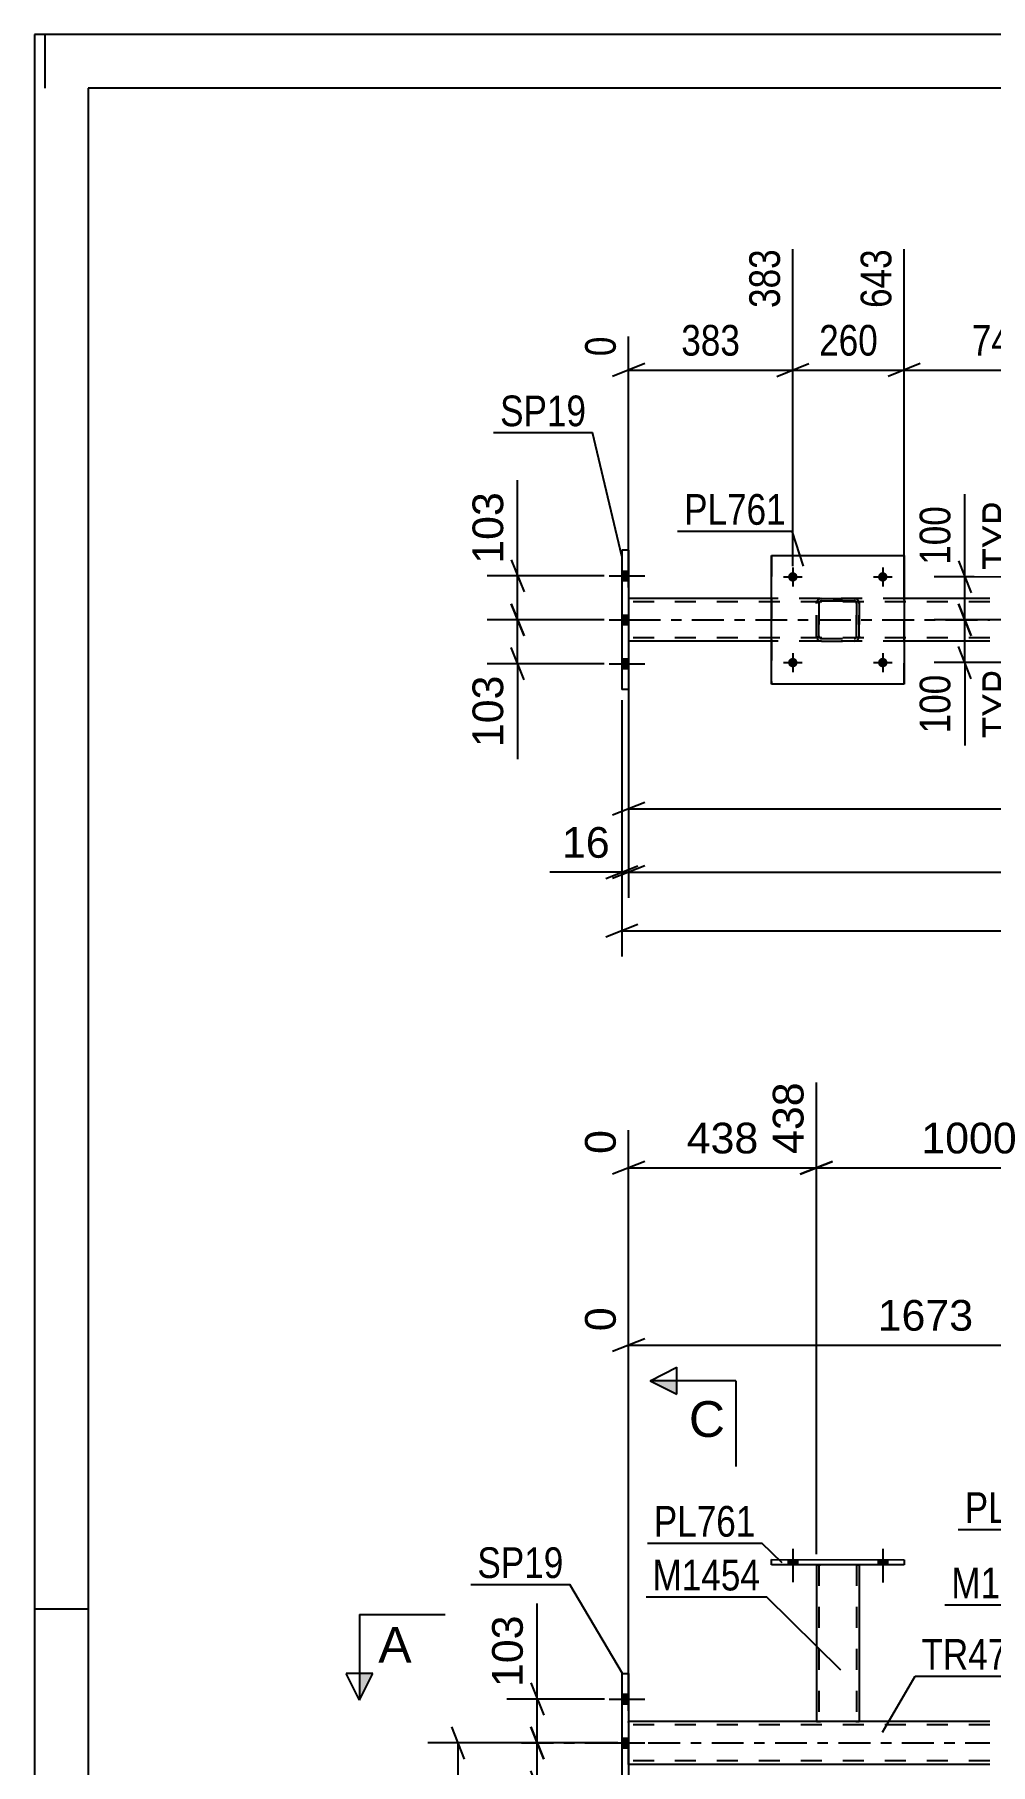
# Model space of a CAD drawing. Header units: millimetres. Extents: x 0 to 841, y 0 to 594.
# Drawn here: x 0 to 89.2, y 432.5 to 594 of the extents above; entities that cross this region are included whole.
import ezdxf

# ---------------------------------------------------------------- set-up
doc = ezdxf.new("R2010")
doc.units = ezdxf.units.MM
doc.linetypes.add('DXK_LINE_DOT2', pattern=[3.9198, 1.9599, -1.9599])
doc.linetypes.add('DXK_LINE_DOT3', pattern=[5.9187, 2.979, -0.9799, 0.9799, -0.9799])
doc.styles.add('Arial', font='ARIAL.TTF', dxfattribs={"height": 0.2})
doc.styles.add('Arial Narrow', font='ARIALN.TTF', dxfattribs={"height": 0.2})

# ---------------------------------------------------------------- blocks, each defined once
blk = doc.blocks.new('Unknown-318891418-1113')
at = {"color": 5, "linetype": 'Continuous'}
for p, q in [((841, 594), (0, 594)), ((0, 594), (0, 0)), ((1, 589), (1, 594)), ((836, 589), (5, 589)), ((5, 589), (5, 5)), ((5, 447), (0, 447))]:
    blk.add_line(p, q, dxfattribs=at)
blk = doc.blocks.new('Part-318891418-4498 - 4466')
at = {"color": 2, "linetype": 'Continuous'}
for p, q in [((72.99, 451.15), (72.99, 436.51)), ((76.99, 451.14), (76.99, 436.51)), ((73.02, 436.51), (72.99, 436.51)), ((73.13, 436.51), (73.02, 436.51)), ((73.28, 436.51), (73.13, 436.51)), ((76.69, 436.51), (73.28, 436.51)), ((76.84, 436.51), (76.69, 436.51)), ((76.95, 436.51), (76.84, 436.51)), ((76.99, 436.51), (76.95, 436.51))]:
    blk.add_line(p, q, dxfattribs=at)
at = {"color": 7, "linetype": 'DXK_LINE_DOT2'}
for p, q in [((72.99, 451.15), (72.99, 451.15)), ((72.99, 451.15), (72.99, 451.15)), ((72.99, 451.15), (72.99, 451.15)), ((73.03, 451.15), (72.99, 451.15)), ((72.99, 451.15), (73.03, 451.15)), ((73.13, 451.15), (73.03, 451.15)), ((73.03, 451.15), (73.13, 451.15)), ((73.25, 451.15), (73.13, 451.15)), ((73.13, 451.15), (73.29, 451.15)), ((73.23, 451.15), (73.23, 451.15)), ((73.23, 451.15), (73.23, 436.51)), ((73.25, 451.15), (73.23, 451.15)), ((73.23, 451.15), (73.25, 451.15)), ((76.69, 451.15), (73.25, 451.15)), ((73.3, 451.15), (73.25, 451.15)), ((73.25, 451.15), (73.3, 451.15)), ((76.69, 451.15), (73.29, 451.15)), ((76.6, 451.15), (73.3, 451.15)), ((73.3, 451.15), (73.38, 451.15)), ((76.68, 451.15), (73.38, 451.15)), ((76.68, 451.15), (76.6, 451.15)), ((76.73, 451.15), (76.68, 451.15)), ((76.68, 451.15), (76.73, 451.15)), ((76.69, 451.15), (76.85, 451.15)), ((76.85, 451.15), (76.69, 451.15)), ((76.75, 451.15), (76.73, 451.15)), ((76.73, 451.15), (76.75, 451.15)), ((76.75, 451.15), (76.75, 451.15)), ((76.75, 451.15), (76.75, 436.51)), ((76.85, 451.15), (76.95, 451.15)), ((76.95, 451.15), (76.85, 451.15)), ((76.95, 451.15), (76.99, 451.15)), ((76.99, 451.15), (76.95, 451.15)), ((76.99, 451.15), (76.99, 451.15)), ((76.99, 451.15), (76.99, 451.14)), ((76.99, 451.14), (76.99, 451.15)), ((72.99, 436.51), (73.02, 436.51)), ((73.02, 436.51), (73.13, 436.51)), ((73.13, 436.51), (73.28, 436.51)), ((73.24, 436.51), (73.23, 436.51)), ((73.23, 436.51), (73.24, 436.51)), ((73.3, 436.51), (73.24, 436.51)), ((73.24, 436.51), (73.28, 436.51)), ((76.69, 436.51), (73.28, 436.51)), ((73.28, 436.51), (73.3, 436.51)), ((76.6, 436.51), (73.3, 436.51)), ((73.3, 436.51), (73.37, 436.51)), ((76.67, 436.51), (73.37, 436.51)), ((76.67, 436.51), (76.6, 436.51)), ((76.73, 436.51), (76.67, 436.51)), ((76.67, 436.51), (76.73, 436.51)), ((76.69, 436.51), (76.84, 436.51)), ((76.75, 436.51), (76.73, 436.51)), ((76.73, 436.51), (76.75, 436.51)), ((76.84, 436.51), (76.95, 436.51)), ((76.95, 436.51), (76.99, 436.51))]:
    blk.add_line(p, q, dxfattribs=at)
blk = doc.blocks.new('Part-318891418-4503 - 4466')
at = {"color": 2, "linetype": 'Continuous'}
for p, q in [((68.79, 451.15), (68.79, 451.63)), ((68.79, 451.63), (81.19, 451.62)), ((81.19, 451.14), (68.79, 451.15)), ((81.19, 451.62), (81.19, 451.14))]:
    blk.add_line(p, q, dxfattribs=at)
blk = doc.blocks.new('Part-318891418-4508 - 4466')
at = {"color": 2, "linetype": 'Continuous'}
for p, q in [((72.99, 436.51), (55.46, 436.51)), ((89.19, 436.51), (76.99, 436.51)), ((89.19, 432.51), (55.46, 432.51))]:
    blk.add_line(p, q, dxfattribs=at)
at = {"color": 7, "linetype": 'DXK_LINE_DOT2'}
for p, q in [((55.46, 432.51), (55.46, 436.51)), ((89.19, 436.19), (55.46, 436.19)), ((76.99, 436.51), (72.99, 436.51)), ((89.19, 432.83), (55.46, 432.83))]:
    blk.add_line(p, q, dxfattribs=at)
at = {"color": 7, "linetype": 'DXK_LINE_DOT3'}
blk.add_line((45.46, 434.51), (89.19, 434.51), dxfattribs=at)
blk = doc.blocks.new('Bolt-318891418-4629 - 4466')
at = {"linetype": 'Continuous'}
for points in [[(70.35, 451.15), (71.23, 451.15), (71.23, 451.63), (70.35, 451.63)], [(78.75, 451.14), (79.63, 451.14), (79.63, 451.62), (78.75, 451.62)]]:
    blk.add_hatch(color=1, dxfattribs=at).paths.add_polyline_path(points)
at = {"color": 1, "linetype": 'Continuous'}
for p, q in [((70.79, 452.63), (70.79, 449.51)), ((79.19, 452.62), (79.19, 449.5)), ((70.35, 451.63), (70.35, 451.15)), ((71.23, 451.63), (71.23, 451.15)), ((78.75, 451.62), (78.75, 451.14)), ((79.63, 451.62), (79.63, 451.14))]:
    blk.add_line(p, q, dxfattribs=at)
blk = doc.blocks.new('Bolt-318891418-4666 - 4466')
at = {"linetype": 'Continuous'}
for points in [[(70.35, 451.15), (71.23, 451.15), (71.23, 451.63), (70.35, 451.63)], [(78.75, 451.14), (79.63, 451.14), (79.63, 451.62), (78.75, 451.62)]]:
    blk.add_hatch(color=1, dxfattribs=at).paths.add_polyline_path(points)
at = {"color": 1, "linetype": 'Continuous'}
for p, q in [((70.79, 452.63), (70.79, 449.51)), ((79.19, 452.62), (79.19, 449.5)), ((70.35, 451.63), (70.35, 451.15)), ((71.23, 451.63), (71.23, 451.15)), ((78.75, 451.62), (78.75, 451.14)), ((79.63, 451.62), (79.63, 451.14))]:
    blk.add_line(p, q, dxfattribs=at)
blk = doc.blocks.new('Part-318891418-4752 - 4466')
at = {"color": 2, "linetype": 'Continuous'}
for p, q in [((54.82, 441.01), (55.46, 441.01)), ((54.82, 441.01), (54.82, 428.01)), ((55.46, 441.01), (55.46, 428.01)), ((54.82, 428.01), (55.46, 428.01))]:
    blk.add_line(p, q, dxfattribs=at)
blk = doc.blocks.new('Bolt-318891418-4866 - 4466')
at = {"linetype": 'Continuous'}
for points in [[(55.46, 438.17), (55.46, 439.05), (54.82, 439.05), (54.82, 438.17)], [(55.46, 438.17), (55.46, 439.05), (54.82, 439.05), (54.82, 438.17)], [(55.46, 438.17), (55.46, 439.05), (54.82, 439.05), (54.82, 438.17)], [(55.46, 434.07), (55.46, 434.95), (54.82, 434.95), (54.82, 434.07)], [(55.46, 434.07), (55.46, 434.95), (54.82, 434.95), (54.82, 434.07)], [(55.46, 429.97), (55.46, 430.85), (54.82, 430.85), (54.82, 429.97)], [(55.46, 429.97), (55.46, 430.85), (54.82, 430.85), (54.82, 429.97)], [(55.46, 429.97), (55.46, 430.85), (54.82, 430.85), (54.82, 429.97)]]:
    blk.add_hatch(color=1, dxfattribs=at).paths.add_polyline_path(points)
at = {"color": 1, "linetype": 'Continuous'}
for p, q in [((53.66, 438.61), (56.98, 438.61)), ((53.66, 438.61), (56.98, 438.61)), ((53.66, 438.61), (56.98, 438.61)), ((54.82, 439.05), (55.46, 439.05)), ((54.82, 439.05), (55.46, 439.05)), ((54.82, 439.05), (55.46, 439.05)), ((54.82, 438.17), (55.46, 438.17)), ((54.82, 438.17), (55.46, 438.17)), ((54.82, 438.17), (55.46, 438.17)), ((53.66, 434.51), (56.98, 434.51)), ((53.66, 434.51), (56.98, 434.51)), ((54.82, 434.95), (55.46, 434.95)), ((54.82, 434.95), (55.46, 434.95)), ((54.82, 434.07), (55.46, 434.07)), ((54.82, 434.07), (55.46, 434.07)), ((53.66, 430.41), (56.98, 430.41)), ((53.66, 430.41), (56.98, 430.41)), ((53.66, 430.41), (56.98, 430.41)), ((54.82, 430.85), (55.46, 430.85)), ((54.82, 430.85), (55.46, 430.85)), ((54.82, 430.85), (55.46, 430.85)), ((54.82, 429.97), (55.46, 429.97)), ((54.82, 429.97), (55.46, 429.97)), ((54.82, 429.97), (55.46, 429.97))]:
    blk.add_line(p, q, dxfattribs=at)
blk = doc.blocks.new('Part-318891418-6303 - 6237')
at = {"color": 2, "linetype": 'Continuous'}
for p, q in [((68.79, 533.37), (68.79, 545.37)), ((68.79, 545.37), (68.79, 545.37)), ((68.79, 545.37), (81.19, 545.37)), ((81.19, 545.37), (81.19, 533.37)), ((68.79, 533.37), (68.79, 533.37)), ((81.19, 533.37), (68.79, 533.37))]:
    blk.add_line(p, q, dxfattribs=at)
at = {"color": 7, "linetype": 'DXK_LINE_DOT2'}
for p, q in [((68.79, 545.37), (68.79, 533.37)), ((68.79, 545.37), (68.79, 545.37)), ((81.19, 533.37), (81.19, 545.37)), ((68.79, 533.37), (68.79, 533.37))]:
    blk.add_line(p, q, dxfattribs=at)
blk = doc.blocks.new('Part-318891418-6304 - 6237')
at = {"color": 7, "linetype": 'DXK_LINE_DOT2'}
for p, q in [((72.99, 540.89), (73.02, 541.08)), ((73.03, 541.07), (72.99, 540.89)), ((73.3, 541.06), (73.24, 540.98)), ((73.25, 540.98), (73.3, 541.06)), ((73.28, 541.33), (73.47, 541.37)), ((73.47, 541.37), (73.29, 541.33)), ((73.3, 541.06), (73.38, 541.11)), ((73.37, 541.11), (73.3, 541.06)), ((73.47, 541.13), (73.37, 541.11)), ((73.38, 541.11), (73.47, 541.13)), ((73.47, 541.37), (76.51, 541.37)), ((73.47, 541.37), (73.47, 541.37)), ((73.47, 541.37), (76.51, 541.37)), ((73.47, 541.13), (76.51, 541.13)), ((73.47, 541.13), (73.47, 541.13)), ((76.51, 541.13), (73.47, 541.13)), ((76.51, 541.37), (76.51, 541.37)), ((76.51, 541.37), (76.69, 541.33)), ((76.69, 541.33), (76.51, 541.37)), ((76.51, 541.13), (76.51, 541.13)), ((76.51, 541.13), (76.6, 541.11)), ((76.6, 541.11), (76.51, 541.13)), ((76.6, 541.11), (76.6, 541.11)), ((76.6, 541.11), (76.68, 541.06)), ((76.67, 541.06), (76.6, 541.11)), ((76.73, 540.98), (76.67, 541.06)), ((76.68, 541.06), (76.73, 540.98)), ((76.95, 541.08), (76.99, 540.89)), ((76.99, 540.89), (76.95, 541.07)), ((72.99, 537.85), (72.99, 540.89)), ((72.99, 540.89), (72.99, 540.89)), ((72.99, 537.85), (72.99, 540.89)), ((73.23, 540.89), (73.25, 540.98)), ((73.24, 540.98), (73.23, 540.89)), ((73.23, 537.85), (73.23, 540.89)), ((73.23, 540.89), (73.23, 540.89)), ((73.23, 540.89), (73.23, 537.85)), ((76.73, 540.98), (76.75, 540.89)), ((76.75, 540.89), (76.73, 540.98)), ((76.75, 537.85), (76.75, 540.89)), ((76.75, 540.89), (76.75, 540.89)), ((76.75, 540.89), (76.75, 537.85)), ((76.99, 537.85), (76.99, 540.89)), ((76.99, 540.89), (76.99, 540.89)), ((76.99, 540.89), (76.99, 537.85)), ((72.99, 537.85), (72.99, 537.85)), ((73.02, 537.67), (72.99, 537.85)), ((72.99, 537.85), (73.03, 537.67)), ((73.23, 537.85), (73.23, 537.85)), ((73.25, 537.76), (73.23, 537.85)), ((73.23, 537.85), (73.24, 537.76)), ((76.75, 537.85), (76.73, 537.76)), ((76.73, 537.76), (76.75, 537.85)), ((76.75, 537.85), (76.75, 537.85)), ((76.99, 537.85), (76.95, 537.67)), ((76.95, 537.67), (76.99, 537.85)), ((76.99, 537.85), (76.99, 537.85)), ((73.24, 537.76), (73.3, 537.68)), ((73.3, 537.68), (73.25, 537.76)), ((73.28, 537.41), (73.29, 537.41)), ((73.47, 537.37), (73.28, 537.41)), ((73.29, 537.41), (73.47, 537.37)), ((73.38, 537.63), (73.3, 537.68)), ((73.3, 537.68), (73.37, 537.63)), ((73.37, 537.63), (73.47, 537.61)), ((73.47, 537.61), (73.38, 537.63)), ((73.47, 537.61), (76.51, 537.61)), ((73.47, 537.61), (73.47, 537.61)), ((73.47, 537.61), (76.51, 537.61)), ((73.47, 537.37), (76.51, 537.37)), ((73.47, 537.37), (73.47, 537.37)), ((73.47, 537.37), (76.51, 537.37)), ((76.6, 537.63), (76.51, 537.61)), ((76.51, 537.61), (76.6, 537.63)), ((76.51, 537.61), (76.51, 537.61)), ((76.69, 537.41), (76.51, 537.37)), ((76.51, 537.37), (76.69, 537.41)), ((76.51, 537.37), (76.51, 537.37)), ((76.68, 537.68), (76.6, 537.63)), ((76.6, 537.63), (76.67, 537.68)), ((76.67, 537.68), (76.73, 537.76)), ((76.73, 537.76), (76.68, 537.68))]:
    blk.add_line(p, q, dxfattribs=at)
at = {"color": 7, "linetype": 'DXK_LINE_DOT3'}
blk.add_line((74.99, 539.37), (74.98, 539.37), dxfattribs=at)
at = {"color": 7, "linetype": 'DXK_LINE_DOT2'}
for centre, start, end in [((73.47, 540.89), 112.5, 157.5), ((73.47, 540.89), 112.5, 157.5), ((76.51, 540.89), 22.5, 67.5), ((76.51, 540.89), 22.5, 67.5), ((73.47, 537.85), 202.5, 247.5), ((73.47, 537.85), 202.5, 247.5), ((76.51, 537.85), 292.5, 337.5), ((76.51, 537.85), 292.5, 337.5)]:
    blk.add_arc(centre, 0.48, start, end, dxfattribs=at)
blk = doc.blocks.new('Bolt-318891418-6247 - 6237')
at = {"linetype": 'Continuous'}
for points in [[(70.35, 543.37), (70.36, 543.46), (70.39, 543.55), (70.43, 543.63), (70.5, 543.7), (70.57, 543.75), (70.65, 543.79), (70.74, 543.81), (70.84, 543.81), (70.93, 543.79), (71.01, 543.75), (71.08, 543.7), (71.15, 543.63), (71.19, 543.55), (71.22, 543.46), (71.23, 543.37), (71.22, 543.28), (71.19, 543.19), (71.15, 543.11), (71.08, 543.04), (71.01, 542.99), (70.93, 542.95), (70.84, 542.93), (70.74, 542.93), (70.65, 542.95), (70.57, 542.99), (70.5, 543.04), (70.43, 543.11), (70.39, 543.19), (70.36, 543.28)], [(78.75, 543.37), (78.76, 543.46), (78.79, 543.55), (78.83, 543.63), (78.9, 543.7), (78.97, 543.75), (79.05, 543.79), (79.14, 543.81), (79.24, 543.81), (79.33, 543.79), (79.41, 543.75), (79.48, 543.7), (79.55, 543.63), (79.59, 543.55), (79.62, 543.46), (79.63, 543.37), (79.62, 543.28), (79.59, 543.19), (79.55, 543.11), (79.48, 543.04), (79.41, 542.99), (79.33, 542.95), (79.24, 542.93), (79.14, 542.93), (79.05, 542.95), (78.97, 542.99), (78.9, 543.04), (78.83, 543.11), (78.79, 543.19), (78.76, 543.28)]]:
    blk.add_hatch(color=1, dxfattribs=at).paths.add_polyline_path(points)
at = {"color": 1, "linetype": 'Continuous'}
for p, q in [((70.79, 544.25), (70.79, 542.49)), ((79.19, 544.25), (79.19, 542.49)), ((69.91, 543.37), (71.67, 543.37)), ((78.31, 543.37), (80.07, 543.37))]:
    blk.add_line(p, q, dxfattribs=at)
blk = doc.blocks.new('Bolt-318891418-6248 - 6237')
at = {"linetype": 'Continuous'}
for points in [[(70.35, 535.37), (70.36, 535.46), (70.39, 535.55), (70.43, 535.63), (70.5, 535.7), (70.57, 535.75), (70.65, 535.79), (70.74, 535.81), (70.84, 535.81), (70.93, 535.79), (71.01, 535.75), (71.08, 535.7), (71.15, 535.63), (71.19, 535.55), (71.22, 535.46), (71.23, 535.37), (71.22, 535.28), (71.19, 535.19), (71.15, 535.11), (71.08, 535.04), (71.01, 534.99), (70.93, 534.95), (70.84, 534.93), (70.74, 534.93), (70.65, 534.95), (70.57, 534.99), (70.5, 535.04), (70.43, 535.11), (70.39, 535.19), (70.36, 535.28)], [(78.75, 535.37), (78.76, 535.46), (78.79, 535.55), (78.83, 535.63), (78.9, 535.7), (78.97, 535.75), (79.05, 535.79), (79.14, 535.81), (79.24, 535.81), (79.33, 535.79), (79.41, 535.75), (79.48, 535.7), (79.55, 535.63), (79.59, 535.55), (79.62, 535.46), (79.63, 535.37), (79.62, 535.28), (79.59, 535.19), (79.55, 535.11), (79.48, 535.04), (79.41, 534.99), (79.33, 534.95), (79.24, 534.93), (79.14, 534.93), (79.05, 534.95), (78.97, 534.99), (78.9, 535.04), (78.83, 535.11), (78.79, 535.19), (78.76, 535.28)]]:
    blk.add_hatch(color=1, dxfattribs=at).paths.add_polyline_path(points)
at = {"color": 1, "linetype": 'Continuous'}
for p, q in [((70.79, 536.25), (70.79, 534.49)), ((79.19, 536.25), (79.19, 534.49)), ((69.91, 535.37), (71.67, 535.37)), ((78.31, 535.37), (80.07, 535.37))]:
    blk.add_line(p, q, dxfattribs=at)
blk = doc.blocks.new('Bolt-318891418-6290 - 6237')
at = {"linetype": 'Continuous'}
for points in [[(54.82, 543.91), (54.82, 543.03), (55.46, 543.03), (55.46, 543.91)], [(54.82, 543.91), (54.82, 543.03), (55.46, 543.03), (55.46, 543.91)], [(54.82, 543.91), (54.82, 543.03), (55.46, 543.03), (55.46, 543.91)], [(54.82, 539.81), (54.82, 538.93), (55.46, 538.93), (55.46, 539.81)], [(54.82, 539.81), (54.82, 538.93), (55.46, 538.93), (55.46, 539.81)], [(54.82, 535.71), (54.82, 534.83), (55.46, 534.83), (55.46, 535.71)], [(54.82, 535.71), (54.82, 534.83), (55.46, 534.83), (55.46, 535.71)], [(54.82, 535.71), (54.82, 534.83), (55.46, 534.83), (55.46, 535.71)]]:
    blk.add_hatch(color=1, dxfattribs=at).paths.add_polyline_path(points)
at = {"color": 1, "linetype": 'Continuous'}
for p, q in [((53.66, 543.47), (56.98, 543.47)), ((53.66, 543.47), (56.98, 543.47)), ((53.66, 543.47), (56.98, 543.47)), ((54.82, 543.91), (55.46, 543.91)), ((54.82, 543.91), (55.46, 543.91)), ((54.82, 543.91), (55.46, 543.91)), ((54.82, 543.03), (55.46, 543.03)), ((54.82, 543.03), (55.46, 543.03)), ((54.82, 543.03), (55.46, 543.03)), ((54.82, 539.81), (55.46, 539.81)), ((54.82, 539.81), (55.46, 539.81)), ((53.66, 539.37), (56.98, 539.37)), ((53.66, 539.37), (56.98, 539.37)), ((54.82, 538.93), (55.46, 538.93)), ((54.82, 538.93), (55.46, 538.93)), ((53.66, 535.27), (56.98, 535.27)), ((53.66, 535.27), (56.98, 535.27)), ((53.66, 535.27), (56.98, 535.27)), ((54.82, 535.71), (55.46, 535.71)), ((54.82, 535.71), (55.46, 535.71)), ((54.82, 535.71), (55.46, 535.71)), ((54.82, 534.83), (55.46, 534.83)), ((54.82, 534.83), (55.46, 534.83)), ((54.82, 534.83), (55.46, 534.83))]:
    blk.add_line(p, q, dxfattribs=at)
blk = doc.blocks.new('Part-318891418-6298 - 6237')
at = {"color": 2, "linetype": 'Continuous'}
for p, q in [((68.79, 541.37), (55.46, 541.37)), ((89.19, 541.37), (81.19, 541.37)), ((68.79, 537.37), (55.46, 537.37)), ((89.19, 537.37), (81.19, 537.37))]:
    blk.add_line(p, q, dxfattribs=at)
at = {"color": 7, "linetype": 'DXK_LINE_DOT2'}
for p, q in [((55.46, 541.37), (55.46, 537.37)), ((89.19, 541.05), (55.46, 541.05)), ((81.19, 541.37), (68.79, 541.37)), ((89.19, 537.69), (55.46, 537.69)), ((81.19, 537.37), (68.79, 537.37))]:
    blk.add_line(p, q, dxfattribs=at)
at = {"color": 7, "linetype": 'DXK_LINE_DOT3'}
blk.add_line((55.46, 539.37), (89.19, 539.37), dxfattribs=at)
blk = doc.blocks.new('Part-318891418-6486 - 6237')
at = {"color": 2, "linetype": 'Continuous'}
for p, q in [((55.46, 545.87), (54.82, 545.87)), ((54.82, 545.87), (54.82, 532.87)), ((55.46, 545.87), (55.46, 532.87)), ((55.46, 532.87), (54.82, 532.87))]:
    blk.add_line(p, q, dxfattribs=at)
blk = doc.blocks.new('StraightDimension-318891418-5665 - 4466')
at = {"color": 7, "linetype": 'Continuous'}
for p, q in [((46.33, 440.11), (47.53, 437.11)), ((53.22, 438.61), (44.08, 438.61)), ((46.93, 434.51), (46.93, 438.61)), ((53.82, 434.51), (44.08, 434.51)), ((47.53, 433.01), (46.33, 436.01))]:
    blk.add_line(p, q, dxfattribs=at)
at = {"color": 0}
blk.add_wipeout([(46.18, 447), (41.98, 447), (41.98, 439.13), (46.18, 439.13)], dxfattribs=at)
at = {"color": 7, "linetype": 'Continuous'}
blk.add_line((46.93, 438.61), (46.93, 447.53), dxfattribs=at)
blk.add_line((46.93, 438.61), (46.93, 447.53), dxfattribs=at)
at = {"color": 3, "style": 'Arial'}
blk.add_text('103', height=2.865, rotation=90.0002, dxfattribs=at).set_placement((45.58, 439.73))
blk = doc.blocks.new('StraightDimension-318891418-11298 - 4466')
at = {"color": 7, "linetype": 'Continuous'}
for p, q in [((54.46, 434.51), (36.7, 434.51)), ((40.15, 433.01), (38.95, 436.01)), ((39.55, 308.65), (39.55, 434.51)), ((38.95, 310.15), (40.15, 307.15)), ((106.45, 308.65), (36.7, 308.65))]:
    blk.add_line(p, q, dxfattribs=at)
at = {"color": 0}
blk.add_wipeout([(38.8, 376.63), (34.6, 376.63), (34.6, 366.53), (38.8, 366.53)], dxfattribs=at)
at = {"color": 3, "style": 'Arial'}
blk.add_text('3147', height=2.865, rotation=90.0002, dxfattribs=at).set_placement((38.2, 367.13))
blk = doc.blocks.new('StraightDimension-318891418-5639 - 4466')
at = {"color": 7, "linetype": 'Continuous'}
for p, q in [((101.49, 452.13), (101.49, 498.39)), ((72.99, 452.15), (72.99, 496.17)), ((74.49, 488.8), (71.49, 487.6)), ((72.99, 488.2), (101.49, 488.2)), ((99.99, 487.6), (102.99, 488.8))]:
    blk.add_line(p, q, dxfattribs=at)
at = {"color": 0, "linetype": 'Continuous'}
blk.add_wipeout([(100.89, 498.99), (96.69, 498.99), (96.69, 488.9), (100.89, 488.9)], dxfattribs=at)
at = {"color": 0}
blk.add_wipeout([(92.29, 488.95), (92.29, 493.15), (82.19, 493.15), (82.19, 488.95)], dxfattribs=at)
at = {"color": 3, "linetype": 'Continuous', "style": 'Arial'}
blk.add_text('1438', height=2.865, rotation=90.0002, dxfattribs=at).set_placement((100.29, 489.5))
at = {"color": 3, "style": 'Arial'}
blk.add_text('1000', height=2.865, dxfattribs=at).set_placement((82.79, 489.55))
blk = doc.blocks.new('StraightDimension-318891418-5491 - 4466')
at = {"color": 7, "linetype": 'Continuous'}
for p, q in [((72.99, 452.15), (72.99, 496.17)), ((55.46, 437.51), (55.46, 491.72)), ((56.96, 488.8), (53.96, 487.6)), ((55.46, 488.2), (72.99, 488.2)), ((71.49, 487.6), (74.49, 488.8))]:
    blk.add_line(p, q, dxfattribs=at)
at = {"color": 0}
blk.add_wipeout([(68.16, 488.95), (68.16, 493.15), (60.29, 493.15), (60.29, 488.95)], dxfattribs=at)
at = {"color": 0, "linetype": 'Continuous'}
blk.add_wipeout([(54.86, 492.32), (50.66, 492.32), (50.66, 488.9), (54.86, 488.9)], dxfattribs=at)
at = {"color": 3, "linetype": 'Continuous', "style": 'Arial'}
blk.add_text('0', height=2.87, rotation=90.0002, dxfattribs=at).set_placement((54.26, 489.5))
at = {"color": 0, "linetype": 'Continuous'}
blk.add_wipeout([(72.39, 496.77), (68.19, 496.77), (68.19, 488.9), (72.39, 488.9)], dxfattribs=at)
at = {"color": 3, "linetype": 'Continuous', "style": 'Arial'}
blk.add_text('438', height=2.865, rotation=90.0002, dxfattribs=at).set_placement((71.79, 489.5))
at = {"color": 3, "style": 'Arial'}
blk.add_text('438', height=2.865, dxfattribs=at).set_placement((60.89, 489.55))
blk = doc.blocks.new('StraightDimension-318891418-5226 - 4466')
at = {"color": 7, "linetype": 'Continuous'}
for p, q in [((110.88, 433.51), (110.88, 481.85)), ((55.46, 437.51), (55.46, 475.17)), ((56.96, 472.25), (53.96, 471.05)), ((55.46, 471.65), (110.88, 471.65)), ((109.38, 471.05), (112.38, 472.25))]:
    blk.add_line(p, q, dxfattribs=at)
at = {"color": 0, "linetype": 'Continuous'}
for points in [[(110.28, 482.45), (106.08, 482.45), (106.08, 472.35), (110.28, 472.35)], [(54.86, 475.77), (50.66, 475.77), (50.66, 472.35), (54.86, 472.35)]]:
    blk.add_wipeout(points, dxfattribs=at)
at = {"color": 0}
blk.add_wipeout([(88.21, 472.4), (88.21, 476.6), (78.12, 476.6), (78.12, 472.4)], dxfattribs=at)
at = {"color": 3, "linetype": 'Continuous', "style": 'Arial'}
for s, height, p in [('1673', 2.865, (109.68, 472.95)), ('0', 2.87, (54.26, 472.95))]:
    blk.add_text(s, height=height, rotation=90.0002, dxfattribs=at).set_placement(p)
at = {"color": 3, "style": 'Arial'}
blk.add_text('1673', height=2.865, dxfattribs=at).set_placement((78.72, 473))
blk = doc.blocks.new('StraightDimension-318891418-5673 - 4466')
at = {"color": 7, "linetype": 'Continuous'}
for p, q in [((53.82, 434.51), (44.08, 434.51)), ((46.33, 436.01), (47.53, 433.01)), ((46.93, 430.41), (46.93, 434.51)), ((47.53, 428.91), (46.33, 431.91)), ((53.2, 430.41), (44.08, 430.41))]:
    blk.add_line(p, q, dxfattribs=at)
at = {"color": 0}
blk.add_wipeout([(46.18, 429.88), (41.98, 429.88), (41.98, 422.01), (46.18, 422.01)], dxfattribs=at)
at = {"color": 7, "linetype": 'Continuous'}
blk.add_line((46.93, 430.41), (46.93, 421.49), dxfattribs=at)
blk.add_line((46.93, 430.41), (46.93, 421.49), dxfattribs=at)
at = {"color": 3, "style": 'Arial'}
blk.add_text('103', height=2.865, rotation=90.0002, dxfattribs=at).set_placement((45.58, 422.61))
blk = doc.blocks.new('StraightDimension-318891418-11635 - 6237')
at = {"color": 7, "linetype": 'Continuous'}
for p, q in [((55.46, 536.37), (55.46, 519.32)), ((56.96, 522.32), (53.96, 521.12)), ((55.46, 521.72), (709.13, 521.72))]:
    blk.add_line(p, q, dxfattribs=at)
blk = doc.blocks.new('StraightDimension-318891418-6512 - 6237')
at = {"color": 7, "linetype": 'Continuous'}
for p, q in [((86.25, 544.87), (87.45, 541.87)), ((98.29, 543.37), (84, 543.37)), ((86.85, 539.37), (86.85, 543.37)), ((87.45, 537.87), (86.25, 540.87)), ((98.29, 539.37), (84, 539.37))]:
    blk.add_line(p, q, dxfattribs=at)
at = {"color": 0, "linetype": 'Continuous'}
blk.add_wipeout([(91.95, 551.03), (87.75, 551.03), (87.75, 543.44), (91.95, 543.44)], dxfattribs=at)
at = {"color": 0}
blk.add_wipeout([(86.1, 550.58), (81.9, 550.58), (81.9, 543.9), (86.1, 543.9)], dxfattribs=at)
at = {"color": 7, "linetype": 'Continuous'}
blk.add_line((86.85, 543.37), (86.85, 551.11), dxfattribs=at)
blk.add_line((86.85, 543.37), (86.85, 551.11), dxfattribs=at)
at = {"color": 3, "style": 'Arial Narrow'}
blk.add_text('100', height=2.863, rotation=90.0002, dxfattribs=at).set_placement((85.5, 544.5))
at = {"color": 3, "linetype": 'Continuous', "style": 'Arial Narrow'}
blk.add_text('TYP', height=2.863, rotation=90.0002, dxfattribs=at).set_placement((91.35, 544.04))
blk = doc.blocks.new('StraightDimension-318891418-6527 - 6237')
at = {"color": 7, "linetype": 'Continuous'}
for p, q in [((86.25, 540.87), (87.45, 537.87)), ((98.29, 539.37), (84, 539.37)), ((86.85, 535.37), (86.85, 539.37)), ((87.45, 533.87), (86.25, 536.87)), ((98.29, 535.37), (84, 535.37))]:
    blk.add_line(p, q, dxfattribs=at)
at = {"color": 0}
blk.add_wipeout([(86.1, 534.85), (81.9, 534.85), (81.9, 528.16), (86.1, 528.16)], dxfattribs=at)
at = {"color": 0, "linetype": 'Continuous'}
blk.add_wipeout([(91.95, 535.3), (87.75, 535.3), (87.75, 527.71), (91.95, 527.71)], dxfattribs=at)
at = {"color": 7, "linetype": 'Continuous'}
blk.add_line((86.85, 535.37), (86.85, 527.64), dxfattribs=at)
blk.add_line((86.85, 535.37), (86.85, 527.64), dxfattribs=at)
at = {"color": 3, "style": 'Arial Narrow'}
blk.add_text('100', height=2.863, rotation=90.0002, dxfattribs=at).set_placement((85.5, 528.76))
at = {"color": 3, "linetype": 'Continuous', "style": 'Arial Narrow'}
blk.add_text('TYP', height=2.863, rotation=90.0002, dxfattribs=at).set_placement((91.35, 528.31))
blk = doc.blocks.new('StraightDimension-318891418-6572 - 6237')
at = {"color": 7, "linetype": 'Continuous'}
for p, q in [((44.5, 544.97), (45.7, 541.97)), ((53.18, 543.47), (42.25, 543.47)), ((45.1, 539.37), (45.1, 543.47)), ((45.7, 537.87), (44.5, 540.87)), ((53.18, 539.37), (42.25, 539.37))]:
    blk.add_line(p, q, dxfattribs=at)
at = {"color": 0}
blk.add_wipeout([(44.35, 551.87), (40.15, 551.87), (40.15, 544), (44.35, 544)], dxfattribs=at)
at = {"color": 7, "linetype": 'Continuous'}
blk.add_line((45.1, 543.47), (45.1, 552.39), dxfattribs=at)
blk.add_line((45.1, 543.47), (45.1, 552.39), dxfattribs=at)
at = {"color": 3, "style": 'Arial'}
blk.add_text('103', height=2.865, rotation=90.0002, dxfattribs=at).set_placement((43.75, 544.6))
blk = doc.blocks.new('StraightDimension-318891418-6582 - 6237')
at = {"color": 7, "linetype": 'Continuous'}
for p, q in [((44.5, 540.87), (45.7, 537.87)), ((53.18, 539.37), (42.25, 539.37)), ((45.1, 535.27), (45.1, 539.37)), ((45.7, 533.77), (44.5, 536.77)), ((53.18, 535.27), (42.25, 535.27))]:
    blk.add_line(p, q, dxfattribs=at)
at = {"color": 0}
blk.add_wipeout([(44.35, 534.75), (40.15, 534.75), (40.15, 526.88), (44.35, 526.88)], dxfattribs=at)
at = {"color": 7, "linetype": 'Continuous'}
blk.add_line((45.1, 535.27), (45.1, 526.35), dxfattribs=at)
blk.add_line((45.1, 535.27), (45.1, 526.35), dxfattribs=at)
at = {"color": 3, "style": 'Arial'}
blk.add_text('103', height=2.865, rotation=90.0002, dxfattribs=at).set_placement((43.75, 527.48))
blk = doc.blocks.new('StraightDimension-318891418-6603 - 6237')
at = {"color": 7, "linetype": 'Continuous'}
for p, q in [((55.46, 531.87), (55.46, 513.4)), ((56.96, 516.4), (53.96, 515.2)), ((55.46, 515.8), (764.22, 515.8))]:
    blk.add_line(p, q, dxfattribs=at)
blk = doc.blocks.new('StraightDimension-318891418-6613 - 6237')
at = {"color": 7, "linetype": 'Continuous'}
for p, q in [((54.82, 531.87), (54.82, 513.4)), ((55.46, 531.87), (55.46, 513.4)), ((53.32, 515.2), (56.32, 516.4)), ((56.96, 516.4), (53.96, 515.2)), ((54.82, 515.8), (55.46, 515.8))]:
    blk.add_line(p, q, dxfattribs=at)
at = {"color": 0}
blk.add_wipeout([(54.29, 516.55), (54.29, 520.75), (48.64, 520.75), (48.64, 516.55)], dxfattribs=at)
at = {"color": 7, "linetype": 'Continuous'}
blk.add_line((54.82, 515.8), (48.12, 515.8), dxfattribs=at)
blk.add_line((54.82, 515.8), (48.12, 515.8), dxfattribs=at)
at = {"color": 3, "style": 'Arial'}
blk.add_text('16', height=2.865, dxfattribs=at).set_placement((49.24, 517.15))
blk = doc.blocks.new('StraightDimension-318891418-11660 - 6237')
at = {"color": 7, "linetype": 'Continuous'}
for p, q in [((54.82, 531.87), (54.82, 507.93)), ((56.32, 510.93), (53.32, 509.73)), ((54.82, 510.33), (764.86, 510.33))]:
    blk.add_line(p, q, dxfattribs=at)
blk = doc.blocks.new('StraightDimension-318891418-12372 - 6237')
at = {"color": 7, "linetype": 'Continuous'}
for p, q in [((81.19, 542.37), (81.19, 573.96)), ((99.29, 544.37), (99.29, 571.29)), ((82.69, 563.28), (79.69, 562.08)), ((81.19, 562.68), (99.29, 562.68)), ((97.79, 562.08), (100.79, 563.28))]:
    blk.add_line(p, q, dxfattribs=at)
at = {"color": 0, "linetype": 'Continuous'}
blk.add_wipeout([(98.69, 571.89), (94.49, 571.89), (94.49, 563.38), (98.69, 563.38)], dxfattribs=at)
at = {"color": 0}
blk.add_wipeout([(93.58, 563.43), (93.58, 567.63), (86.9, 567.63), (86.9, 563.43)], dxfattribs=at)
at = {"color": 3, "linetype": 'Continuous', "style": 'Arial Narrow'}
blk.add_text('1383', height=2.863, rotation=90.0002, dxfattribs=at).set_placement((98.09, 563.98))
at = {"color": 3, "style": 'Arial Narrow'}
blk.add_text('740', height=2.863, dxfattribs=at).set_placement((87.5, 564.03))
blk = doc.blocks.new('StraightDimension-318891418-12373 - 6237')
at = {"color": 7, "linetype": 'Continuous'}
for p, q in [((70.79, 544.37), (70.79, 573.96)), ((81.19, 542.37), (81.19, 573.96)), ((69.29, 562.08), (72.29, 563.28)), ((70.79, 562.68), (81.19, 562.68)), ((82.69, 563.28), (79.69, 562.08))]:
    blk.add_line(p, q, dxfattribs=at)
at = {"color": 0}
blk.add_wipeout([(79.33, 563.43), (79.33, 567.63), (72.65, 567.63), (72.65, 563.43)], dxfattribs=at)
at = {"color": 3, "style": 'Arial Narrow'}
blk.add_text('260', height=2.863, dxfattribs=at).set_placement((73.25, 564.03))
at = {"color": 0, "linetype": 'Continuous'}
blk.add_wipeout([(80.59, 574.56), (76.39, 574.56), (76.39, 567.88), (80.59, 567.88)], dxfattribs=at)
at = {"color": 3, "linetype": 'Continuous', "style": 'Arial Narrow'}
blk.add_text('643', height=2.863, rotation=90.0002, dxfattribs=at).set_placement((79.99, 568.48))
blk = doc.blocks.new('StraightDimension-318891418-12374 - 6237')
at = {"color": 7, "linetype": 'Continuous'}
for p, q in [((70.79, 544.37), (70.79, 573.96)), ((55.46, 542.37), (55.46, 565.81)), ((56.96, 563.28), (53.96, 562.08)), ((55.46, 562.68), (70.79, 562.68)), ((69.29, 562.08), (72.29, 563.28))]:
    blk.add_line(p, q, dxfattribs=at)
at = {"color": 0}
blk.add_wipeout([(66.47, 563.43), (66.47, 567.63), (59.78, 567.63), (59.78, 563.43)], dxfattribs=at)
at = {"color": 0, "linetype": 'Continuous'}
blk.add_wipeout([(54.86, 566.41), (50.66, 566.41), (50.66, 563.38), (54.86, 563.38)], dxfattribs=at)
at = {"color": 3, "style": 'Arial Narrow'}
blk.add_text('383', height=2.863, dxfattribs=at).set_placement((60.38, 564.03))
at = {"color": 3, "linetype": 'Continuous', "style": 'Arial Narrow'}
blk.add_text('0', height=2.86, rotation=90.0002, dxfattribs=at).set_placement((54.26, 563.98))
at = {"color": 0, "linetype": 'Continuous'}
blk.add_wipeout([(70.19, 574.56), (65.99, 574.56), (65.99, 567.88), (70.19, 567.88)], dxfattribs=at)
at = {"color": 3, "linetype": 'Continuous', "style": 'Arial Narrow'}
blk.add_text('383', height=2.863, rotation=90.0002, dxfattribs=at).set_placement((69.59, 568.48))
blk = doc.blocks.new('Mark-318891418-4494 - 4466')
at = {"color": 0}
blk.add_wipeout([(67.74, 448.75), (67.74, 451.75), (57.69, 451.75), (57.69, 448.75)], dxfattribs=at)
blk.add_wipeout([(67.74, 448.75), (67.74, 451.75), (57.69, 451.75), (57.69, 448.75)], dxfattribs=at)
at = {"color": 30, "linetype": 'Continuous'}
for p in [(57.09, 448.15), (75.26, 441.31)]:
    blk.add_line(p, (68.34, 448.15), dxfattribs=at)
at = {"color": 3, "style": 'Arial Narrow'}
blk.add_text('M1454', height=2.863, dxfattribs=at).set_placement((57.69, 448.75))
blk = doc.blocks.new('Mark-318891418-4499 - 4466')
at = {"color": 0}
blk.add_wipeout([(67.31, 453.77), (67.31, 456.77), (57.81, 456.77), (57.81, 453.77)], dxfattribs=at)
blk.add_wipeout([(67.31, 453.77), (67.31, 456.77), (57.81, 456.77), (57.81, 453.77)], dxfattribs=at)
at = {"color": 30, "linetype": 'Continuous'}
for p in [(57.21, 453.17), (69.8, 451.33)]:
    blk.add_line(p, (67.91, 453.17), dxfattribs=at)
at = {"color": 3, "style": 'Arial Narrow'}
blk.add_text('PL761', height=2.863, dxfattribs=at).set_placement((57.81, 453.77))
blk = doc.blocks.new('Mark-318891418-4504 - 4466')
at = {"color": 0}
blk.add_wipeout([(92.66, 441.35), (92.66, 444.35), (82.8, 444.35), (82.8, 441.35)], dxfattribs=at)
blk.add_wipeout([(92.66, 441.35), (92.66, 444.35), (82.8, 444.35), (82.8, 441.35)], dxfattribs=at)
at = {"color": 30, "linetype": 'Continuous'}
for p, q in [((79.18, 435.52), (82.2, 440.75)), ((82.2, 440.75), (93.26, 440.75))]:
    blk.add_line(p, q, dxfattribs=at)
at = {"color": 3, "style": 'Arial Narrow'}
blk.add_text('TR470', height=2.863, dxfattribs=at).set_placement((82.8, 441.35))
blk = doc.blocks.new('Mark-318891418-4580 - 4466')
at = {"color": 0}
blk.add_wipeout([(95.64, 448.01), (95.64, 451.01), (85.59, 451.01), (85.59, 448.01)], dxfattribs=at)
blk.add_wipeout([(95.64, 448.01), (95.64, 451.01), (85.59, 451.01), (85.59, 448.01)], dxfattribs=at)
at = {"color": 30, "linetype": 'Continuous'}
for p in [(84.99, 447.41), (101.51, 440.42)]:
    blk.add_line(p, (96.24, 447.41), dxfattribs=at)
at = {"color": 3, "style": 'Arial Narrow'}
blk.add_text('M1454', height=2.863, dxfattribs=at).set_placement((85.59, 448.01))
blk = doc.blocks.new('Mark-318891418-4709 - 4466')
at = {"color": 0}
blk.add_wipeout([(96.35, 455.05), (96.35, 458.05), (86.84, 458.05), (86.84, 455.05)], dxfattribs=at)
blk.add_wipeout([(96.35, 455.05), (96.35, 458.05), (86.84, 458.05), (86.84, 455.05)], dxfattribs=at)
at = {"color": 30, "linetype": 'Continuous'}
for p in [(86.24, 454.45), (97.7, 451.15)]:
    blk.add_line(p, (96.95, 454.45), dxfattribs=at)
at = {"color": 3, "style": 'Arial Narrow'}
blk.add_text('PL761', height=2.863, dxfattribs=at).set_placement((86.84, 455.05))
blk = doc.blocks.new('Mark-318891418-4748 - 4466')
at = {"color": 0}
blk.add_wipeout([(49.38, 449.91), (49.38, 452.91), (41.34, 452.91), (41.34, 449.91)], dxfattribs=at)
blk.add_wipeout([(49.38, 449.91), (49.38, 452.91), (41.34, 452.91), (41.34, 449.91)], dxfattribs=at)
at = {"color": 30, "linetype": 'Continuous'}
for p in [(40.74, 449.31), (54.88, 440.99)]:
    blk.add_line(p, (49.98, 449.31), dxfattribs=at)
at = {"color": 3, "style": 'Arial Narrow'}
blk.add_text('SP19', height=2.863, dxfattribs=at).set_placement((41.34, 449.91))
blk = doc.blocks.new('SectionMark-318891418-6153 - 4466')
at = {"linetype": 'Continuous'}
for points in [[(59.96, 468.33), (59.96, 467.08), (57.46, 468.33)], [(59.96, 420.68), (59.96, 419.43), (57.46, 419.43)]]:
    blk.add_hatch(color=6, dxfattribs=at).paths.add_polyline_path(points)
at = {"color": 6, "linetype": 'Continuous'}
for p, q in [((57.46, 468.33), (59.96, 469.58)), ((65.46, 468.33), (57.46, 468.33)), ((57.46, 468.33), (59.96, 467.08)), ((59.96, 467.08), (59.96, 469.58)), ((65.46, 468.33), (65.46, 460.33)), ((65.46, 419.43), (65.46, 427.43)), ((57.46, 419.43), (59.96, 420.68)), ((59.96, 420.68), (59.96, 418.18)), ((65.46, 419.43), (57.46, 419.43)), ((59.96, 418.18), (57.46, 419.43))]:
    blk.add_line(p, q, dxfattribs=at)
at = {"color": 0, "linetype": 'Continuous'}
for points in [[(64.46, 463.08), (64.46, 466.58), (61.09, 466.58), (61.09, 463.08)], [(64.46, 421.18), (64.46, 424.68), (61.09, 424.68), (61.09, 421.18)]]:
    blk.add_wipeout(points, dxfattribs=at)
at = {"color": 3, "linetype": 'Continuous', "style": 'Arial'}
for p in [(61.09, 463.08), (61.09, 421.18)]:
    blk.add_text('C', height=3.34, dxfattribs=at).set_placement(p)
blk = doc.blocks.new('SectionMark-318891418-6147 - 4466')
at = {"linetype": 'Continuous'}
blk.add_hatch(color=6, dxfattribs=at).paths.add_polyline_path([(30.34, 441.01), (31.59, 441.01), (30.34, 438.51)])
at = {"color": 6, "linetype": 'Continuous'}
for p, q in [((30.34, 446.51), (38.34, 446.51)), ((30.34, 446.51), (30.34, 438.51)), ((30.34, 438.51), (29.09, 441.01)), ((31.59, 441.01), (29.09, 441.01)), ((30.34, 438.51), (31.59, 441.01))]:
    blk.add_line(p, q, dxfattribs=at)
at = {"color": 0, "linetype": 'Continuous'}
blk.add_wipeout([(35.2, 442.01), (35.2, 445.51), (32.09, 445.51), (32.09, 442.01)], dxfattribs=at)
at = {"color": 3, "linetype": 'Continuous', "style": 'Arial'}
blk.add_text('A', height=3.34, dxfattribs=at).set_placement((32.09, 442.01))
blk = doc.blocks.new('Mark-318891418-6299 - 6237')
at = {"color": 0}
blk.add_wipeout([(70.14, 548.24), (70.14, 551.24), (60.64, 551.24), (60.64, 548.24)], dxfattribs=at)
blk.add_wipeout([(70.14, 548.24), (70.14, 551.24), (60.64, 551.24), (60.64, 548.24)], dxfattribs=at)
at = {"color": 30, "linetype": 'Continuous'}
for p in [(60.04, 547.64), (71.78, 544.36)]:
    blk.add_line(p, (70.74, 547.64), dxfattribs=at)
at = {"color": 3, "style": 'Arial Narrow'}
blk.add_text('PL761', height=2.863, dxfattribs=at).set_placement((60.64, 548.24))
blk = doc.blocks.new('Mark-318891418-6482 - 6237')
at = {"color": 0}
blk.add_wipeout([(51.5, 557.44), (51.5, 560.44), (43.46, 560.44), (43.46, 557.44)], dxfattribs=at)
blk.add_wipeout([(51.5, 557.44), (51.5, 560.44), (43.46, 560.44), (43.46, 557.44)], dxfattribs=at)
at = {"color": 30, "linetype": 'Continuous'}
for p in [(42.86, 556.84), (54.84, 545.3)]:
    blk.add_line(p, (52.1, 556.84), dxfattribs=at)
at = {"color": 3, "style": 'Arial Narrow'}
blk.add_text('SP19', height=2.863, dxfattribs=at).set_placement((43.46, 557.44))

msp = doc.modelspace()

# ---------------------------------------------------------------- block references
for name in ['Unknown-318891418-1113', 'Part-318891418-6486 - 6237', 'Part-318891418-6303 - 6237', 'Bolt-318891418-6247 - 6237', 'Bolt-318891418-6290 - 6237', 'Part-318891418-6298 - 6237', 'Part-318891418-6304 - 6237', 'Bolt-318891418-6248 - 6237', 'Bolt-318891418-4629 - 4466', 'Bolt-318891418-4666 - 4466', 'Part-318891418-4503 - 4466', 'Part-318891418-4498 - 4466', 'Part-318891418-4752 - 4466', 'Bolt-318891418-4866 - 4466', 'Part-318891418-4508 - 4466']:
    msp.add_blockref(name, (0, 0))

# ---------------------------------------------------------------- next in the draw order: block references
for name in ['StraightDimension-318891418-6572 - 6237', 'StraightDimension-318891418-6512 - 6237', 'StraightDimension-318891418-11635 - 6237', 'StraightDimension-318891418-5639 - 4466', 'StraightDimension-318891418-5665 - 4466']:
    msp.add_blockref(name, (0, 0))

# ---------------------------------------------------------------- next in the draw order: block references
for name in ['StraightDimension-318891418-12372 - 6237', 'StraightDimension-318891418-6582 - 6237', 'StraightDimension-318891418-6527 - 6237', 'StraightDimension-318891418-5491 - 4466', 'StraightDimension-318891418-11298 - 4466']:
    msp.add_blockref(name, (0, 0))

# ---------------------------------------------------------------- next in the draw order: block references
for name in ['StraightDimension-318891418-12373 - 6237', 'StraightDimension-318891418-6603 - 6237', 'StraightDimension-318891418-5226 - 4466']:
    msp.add_blockref(name, (0, 0))

# ---------------------------------------------------------------- next in the draw order: block references
for name in ['StraightDimension-318891418-12374 - 6237', 'StraightDimension-318891418-6613 - 6237', 'Mark-318891418-4748 - 4466', 'Mark-318891418-4494 - 4466', 'Mark-318891418-4504 - 4466', 'StraightDimension-318891418-5673 - 4466']:
    msp.add_blockref(name, (0, 0))

# ---------------------------------------------------------------- next in the draw order: block references
for name in ['Mark-318891418-6482 - 6237', 'Mark-318891418-6299 - 6237', 'StraightDimension-318891418-11660 - 6237', 'Mark-318891418-4499 - 4466', 'Mark-318891418-4580 - 4466']:
    msp.add_blockref(name, (0, 0))

# ---------------------------------------------------------------- next in the draw order: block references
for name in ['SectionMark-318891418-6153 - 4466', 'Mark-318891418-4709 - 4466']:
    msp.add_blockref(name, (0, 0))

# ---------------------------------------------------------------- next in the draw order: block references
msp.add_blockref('SectionMark-318891418-6147 - 4466', (0, 0))

doc.saveas('drawing.dxf')
